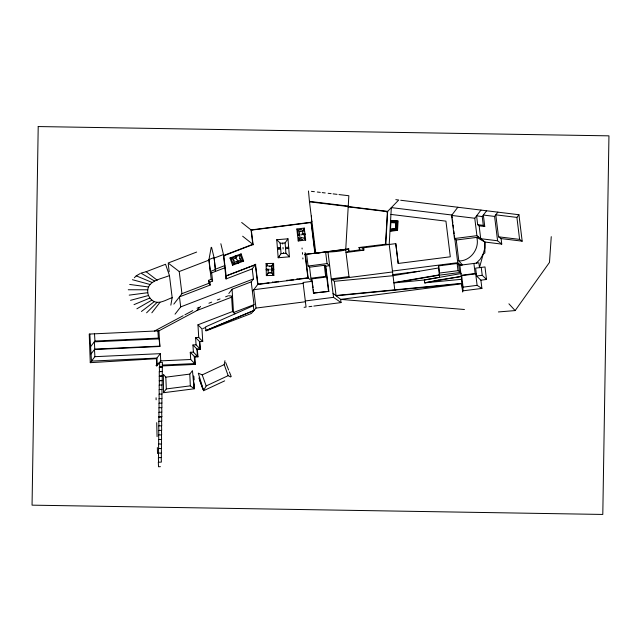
<?xml version="1.0" encoding="UTF-8"?>
<svg xmlns="http://www.w3.org/2000/svg" width="641" height="641" viewBox="0 0 641 641"><rect width="100%" height="100%" fill="white"/><g stroke="black" fill="none" stroke-linecap="round" stroke-linejoin="round"><path stroke-width="0.96" d="M169.456 275.55L172.165 297.672C165.827 299.78 158.191 305.428 151.893 300.116C149.657 298.225 148.199 295.589 147.767 292.697C146.364 280.526 161.524 279.035 169.456 275.55L165.538 264.268L146.14 271.728L140.932 273.122L154.481 280.982M480.966 210.08L474.773 218.26L476.912 235.68L484.884 242.034L484.844 248.075L479.484 267.634L478.891 262.81L459.853 265.246L457.129 263.507L438.58 265.879L439.574 277.313L424.326 279.989L393.919 282.945L439.309 275.165L460.735 272.425L458.003 270.686L439.454 273.058L439.309 275.165M298.217 240.968L300.028 238.148L299.235 231.257L296.831 228.997L298.217 240.968L305.669 240.071L304.283 228.1L296.831 228.997M215.416 271.431L214.182 258.099L211.578 247.338M254.998 264.733L255.783 264.204L252.225 268.875L226.049 278.939L223.461 254.533L214.182 258.099M226.049 278.939L226.225 275.566L226.746 275.598M236.425 271.872L236.954 271.672M249.277 266.928L249.806 266.728M280.438 254.549L281.054 253.628L280.189 243.131M289.403 256.825L278.186 257.754L276.752 239.734L287.977 238.805L289.403 256.825L285.918 253.227L281.054 253.628M348.76 206.915L348.175 207.195M385.521 244.181L387.396 211.642L348.199 206.851M394.808 290.181L389.207 244.485L391.33 207.612L451.897 215.023L452.258 218.004M551.252 236.657L549.489 262.393L515.148 310.581L498.402 311.943M480.894 280.173L486.511 279.452L484.981 266.928L475.63 268.13L476.592 276.015L480.894 280.173L481.904 288.418L462.786 290.862L461.384 279.316L461.648 275.662L461.087 275.293L459.853 265.246M481.904 288.418L477.112 285.349L475.702 273.859L461.648 275.662L463.058 287.144L462.698 292.008L461.48 283.378L335.788 295.525M273.851 275.438L266.352 275.598L266.095 263.547L273.595 263.387L273.851 275.438L271.664 272.954L271.528 266.015L271.976 265.43M170.835 305.156L172.165 297.672M211.218 279.316L208.493 280.365L209.887 282.064L212.62 281.014L211.218 279.316L208.87 260.142L211.185 247.338M230.728 377.004L228.172 375.658L224.206 364.609L224.951 360.715M232.563 265.214L234.157 262.297L240.543 259.934L243.644 261.087L241.08 253.884L229.991 258.002L232.563 265.214L243.644 261.087M241.08 253.884L239.478 256.793L240.543 259.934M228.172 375.658L206.178 385.938L203.437 390.778L224.687 380.85M305.028 234.494L302.913 234.75L302.472 230.92L303.361 229.518M285.918 253.307L285.101 242.923L287.977 238.805M303.361 229.51L304.283 228.1M305.412 301.759L256.007 308.081L251.352 313.473L205.993 330.916L205.505 326.91L253.339 305.701L254.02 304.651L251.232 281.856L253.459 278.923L252.225 268.875M280.429 254.549L279.324 256.144M266.207 269.164L268.339 269.116L267.97 273.555M278.971 256.64L279.316 256.152M278.587 257.177L278.963 256.656M278.186 257.754L278.587 257.185M497.841 212.147L494.596 216.426L483.346 215.047L484.756 226.521L483.298 225.352L482.216 216.546L486.591 210.769M518.93 214.727L522.175 241.168L519.595 239.389L516.902 217.411L518.93 214.727L400.705 200.256M228.829 293.498L232.082 289.219L251.232 281.856M252.41 291.479L258.195 283.883L258.812 283.803L258.571 284.123M310.548 222.571L310.292 222.9L311.903 221.465M454.453 235.88L457.738 262.698L460.799 265.126L462.498 264.901L458.828 260.959L456.264 240.014L454.429 238.548L451.593 215.424L457.81 207.243M194.063 383.935L194.279 388.783L190.329 385.858L189.808 374.104L192.46 370.642L194.079 388.638L193.854 381.9M90.589 346.677L94.956 341.044L94.507 333.825M91.038 353.936L94.78 349.113L94.331 341.845L159.072 338.857L159.881 346.493L94.475 349.513L94.916 356.676L90.269 362.67L156.42 358.696L160.322 353.656L94.916 356.676M160.322 353.656L160.771 360.875L156.644 366.195L156.42 358.696M159.337 385.065L159.264 371.668L162.301 371.371L162.389 362.309L159.569 362.421L155.979 365.57M159.297 389.6L159.12 385.073L162.165 384.953L162.301 371.371M163.511 392.556L163.383 374.36L165.803 377.172L166.315 388.927L163.367 392.741L194.279 388.783M151.845 312.808L159.946 302.376M173.823 304.114L181.94 293.666L208.854 283.314L210.256 285.013L179.464 296.855L180.69 306.903L175.049 314.17M271.976 265.422L272.778 264.413M267.97 273.563L267.169 274.572M267.161 274.58L266.352 275.598M273.595 263.387L272.778 264.404L273.01 274.46M90.269 362.67L89.235 334.065L158.92 330.852L197.075 310.468L200.577 306.43M197.075 310.468L231.633 297.176L232.507 296.166L229.206 295.822M386.827 211.578L386.523 211.883L387.092 211.955L398.742 200.016L395.809 199.655M134.338 277.769L136.253 275.838L140.155 273.571M476.279 263.147L480.293 259.1L483.282 253.892L484.884 253.043L484.884 242.034L476.76 237.386L456.264 240.014M146.581 312.816L157.101 302.36M159.481 371.484L159.313 367.133L162.558 366.66M141.453 311.478L154.353 301.582M136.878 308.794L151.893 300.116M154.473 331.052L183.174 315.725M184.92 314.795L192.749 310.613M197.091 308.289L198.83 307.36M158.968 421.369L158.808 416.946L161.836 416.722L161.668 412.187M158.808 416.946L161.836 416.722M198.894 377.942L203.574 390.537L198.301 373.166L202.211 374.889L224.206 364.609M253.924 310.492L205.737 330.604L253.924 310.492L253.339 305.701M134.025 304.627L149.89 298.041M305.597 254.341L304.747 254.389L325.636 252.121C333.296 251.841 341.581 251.528 348.848 248.812L315.436 253.203M349.137 251.192L346.012 252.482L364 250.174L363.695 247.746M196.643 252.057L168.134 263.026L179.224 271.544L181.94 293.666M179.224 271.544L208.87 260.142M223.765 255.783L253.083 244.509L251.328 230.151L311.109 222.499L314.867 253.155M215.536 269.148L224.815 265.582M210.44 271.447L215.52 269.5L214.062 257.602L208.974 259.557L210.44 271.447L211.626 272.89L212.62 281.014M211.626 272.89L224.695 267.866M226.217 275.798L255.535 264.525L257.946 284.203L268.771 282.817M180.69 306.903L253.459 278.923M208.918 303.225L211.698 302.151M217.259 300.012L220.039 298.946M225.6 296.807L228.38 295.733M162.253 365.074L194.712 363.583L194.271 356.364L197.38 356.22L196.939 349.057L200.056 348.912L199.607 341.645L202.74 341.501L198.734 337.414L197.957 324.811L232.523 311.518L234.846 313.898M254.02 304.651L233.516 312.536L232.082 289.219M202.893 328.537L205.697 327.463M240.447 255.006L231.185 258.451L232.859 263.147M229.991 258.002L233.1 259.156L236.641 257.842L235.92 255.799M233.653 260.727L234.237 260.502M236.305 259.733L237.242 259.389M239.405 258.587L239.99 258.371M233.196 264.084L242.45 260.639L240.776 255.943M130.54 300.325L148.48 295.509M234.157 262.297L233.1 259.156M461.248 273.523L424.326 279.989L424.679 282.849L461.384 279.316M297.488 234.678C303.69 233.725 294.548 235.159 298.842 234.51M438.428 267.986L393.029 275.71L334.322 281.303L331.261 278.875L348.968 276.608M478.715 237.114L476.76 237.386C479.885 248.532 470.526 261.216 458.828 260.959M279.476 248.115L277.433 248.283L280.598 247.859L279.38 248.123M129.218 295.132L147.767 292.697M393.878 282.609L439.277 274.877M311.598 221.866L311.43 215.993M390.521 229.053L395.521 228.412L395.842 222.884L390.89 222.587M390.497 229.494L395.922 228.805L396.29 222.475L390.914 222.155M390.465 229.935L396.33 229.19L396.739 222.074L390.938 221.722M390.441 230.375L396.731 229.574L397.188 221.666L390.97 221.289M390.417 230.816L397.132 229.959L397.636 221.257L390.994 220.857M345.747 249.397L315.797 253.227L309.435 201.362L348.239 206.114M309.483 201.803L387.661 211.37L385.77 244.205L358.896 247.522L362.862 247.851L395.809 243.636L398.237 263.451M454.429 238.548L476.912 235.68M308.073 266.023L327.046 263.595L329.642 265.662L325.78 266.159L324.314 265.318L309.555 267.201L308.073 266.023L306.662 254.541M272.425 282.344L278.45 281.575M286.968 280.486L293.298 279.676M296.855 279.22L307.896 277.809L305.028 254.413L315.116 253.171L311.326 222.227L251.056 229.935L252.81 244.293L223.693 255.487L226.201 275.999L255.326 264.805L257.738 284.484L308.169 278.026L305.276 254.429M310.909 278.242L325.66 276.359L326.75 276.976L311.726 278.899L310.909 278.242L309.555 267.201M312.52 283.146L312.287 281.303L303.049 282.481L306.061 307.063L304.09 307.319M392.46 271.047L457.738 262.698M303.161 283.394L253.756 289.716L256.007 308.081M332.262 279.668L392.572 271.952M392.901 274.628L419.07 271.279M311.726 278.899L313.465 293.073L328.873 291.383L325.78 266.159M313.465 293.073L328.873 291.383M461.087 275.293L475.141 273.499L476.383 274.292M476.592 276.015L482.216 275.293L486.511 279.452M305.316 300.958L333.528 297.344L341.036 302.592L340.651 299.387L333.032 293.338M308.978 306.694L311.895 306.318M313.834 306.069L341.036 302.592M463.058 287.144L477.112 285.349M165.803 377.172L189.808 374.104M166.315 388.927L190.329 385.858M298.73 229.766L301.647 229.414M299.235 231.305L302.472 230.92M302.816 233.925L304.932 233.669M297.52 234.983L299.643 234.726M302.856 234.342L304.98 234.085M297.568 235.391L299.684 235.135M300.028 238.148L303.265 237.755L305.669 240.071M299.884 239.766L302.8 239.414M279.204 248.139L277.433 248.283M280.237 243.332L285.101 242.923M285.461 247.458L288.642 247.194M277.465 248.74L277.962 248.7M288.202 247.851L288.69 247.811M277.513 249.357L280.694 249.101M285.557 248.692L288.738 248.428M272.361 269.749C275.542 269.605 269.965 269.997 272.425 269.741M94.956 341.044L158.351 338.119L159.433 339.225M196.05 344.826L192.941 344.97L197.284 349.409L200.401 349.265L196.05 344.826L195.601 337.559L198.734 337.414M94.78 349.113L159.521 346.124M190.265 352.278L193.382 352.133L198.005 356.853L194.888 356.997L190.265 352.278L190.714 359.497L195.521 364.4L162.622 365.923M160.771 360.875L190.714 359.497M159.313 367.133L162.133 367.029M159.264 371.668L162.093 371.556M159.433 376.011L162.253 375.898M159.224 376.283L162.045 376.171M159.385 380.546L162.205 380.434M159.176 380.81L162.005 380.698M160.394 466.672L158.511 466.752L158.335 462.217L161.38 462.097L161.203 457.57M272.545 269.741L273.731 269.717M271.528 266.015L268.267 266.087L266.095 263.547M271.592 269.044L273.715 268.996M266.223 269.573L268.355 269.532M271.592 269.46L273.723 269.412M266.231 269.989L268.355 269.941M268.419 272.97L271.672 272.898M128.272 289.756L147.783 289.788M385.233 244.157L389.207 244.485M316.502 253.283L314.298 253.227M464.445 309.499L340.651 299.387L461.913 283.771L336.092 295.773L334.322 281.303M359.184 249.91L363.167 250.286L362.862 247.851M311.422 191.339L314.378 191.683M317.335 192.028L320.284 192.38M322.255 192.604L325.211 192.957M328.16 193.302L331.117 193.646M333.088 193.878L337.022 194.343M338.993 194.576L348.84 195.729L345.715 250.046L349.081 277.521M516.902 217.411L495.805 214.831L498.506 236.809L501.078 238.58L522.175 241.168M482.216 216.546L476.592 215.865L477.673 224.662L479.131 225.832L484.756 226.521M451.593 215.424L474.773 218.26M477.673 224.662L483.298 225.352M390.938 214.415L445.936 221.145L450.303 256.793L398.173 263.459L395.745 243.644M498.506 236.809L519.595 239.389M501.078 238.58L501.759 244.101L497.584 240.768L480.71 238.708L479.131 225.832M484.884 242.034L501.759 244.101M129.698 284.452L148.536 286.976M132.423 279.708L149.978 284.468M136.253 275.838L152.005 282.425M276.752 239.734L280.181 243.115M146.14 271.728L157.237 280.245M251.889 230.079L251.633 230.399L241.665 222.475M312.287 281.303L307.584 277.561L307.327 277.882M242.643 236.217L253.395 244.758L252.554 244.71M197.957 324.811L201.963 328.897L202.74 341.501M195.601 337.559L199.672 341.717L200.401 349.265M508.914 303.81L515.148 310.581M237.354 261.945C238.508 264.965 236.353 259.701 237.378 262.001M225.688 362.574L228.637 370.009M229.374 371.868L231.217 376.515M237.418 262.113L237.819 263.251M202.211 374.889L206.178 385.938M199.511 379.833L202.788 388.951M237.755 260.967L238.484 263.01M235.535 255.943L236.265 257.986M237.378 261.111L238.107 263.147M235.159 256.079L235.88 258.123M224.294 255.583L223.845 256.12L220.849 243.732M494.596 216.426L497.584 240.768M481.247 267.409L482.216 275.293M473.907 263.451L475.141 273.499M458.611 264.453L459.485 271.632M452.506 219.991L452.867 222.972M453.107 224.959L453.475 227.94M453.844 230.912L454.205 233.893M457.129 263.507L458.003 270.686M438.58 265.879L439.454 273.058M359.433 247.57L359.721 249.958L348.712 251.368L348.424 248.98M359.184 247.554L359.473 249.934M348.624 248.9L348.912 251.288M328.008 252.314L333.528 297.344M325.636 252.121L327.046 263.595M325.396 265.935L328.48 291.158M324.314 265.318L325.66 276.359M312.744 284.997L313.08 287.769M313.313 289.62L313.761 293.314M297.416 279.147L296.823 278.947L296.887 279.468M293.322 279.925L293.257 279.404L292.729 279.748M287.529 280.413L286.936 280.213L287 280.734M278.482 281.824L278.418 281.303L277.89 281.647M272.986 282.28L272.393 282.072L272.457 282.601M268.803 283.066L268.731 282.529L268.21 282.889M209.887 282.064L210.256 285.013M208.493 280.365L208.854 283.314M168.254 263.996L169.208 271.776M303.586 229.182L303.898 231.906M304.114 233.725L304.635 238.268M300.853 231.113L300.925 231.746M301.182 233.973L301.302 234.983M301.574 237.322L301.647 237.955M297.865 230.792L298.385 235.335M298.594 237.154L298.914 239.878M197.284 349.409L198.005 356.853M310.044 201.875L309.515 202.155L308.473 190.986M194.888 356.997L195.521 364.4M305.084 252.618L305.188 253.932M302.047 248.011L302.127 249.02M302.416 252.594L302.544 254.213M302.848 257.954L302.929 258.964M282.673 243.131L282.745 244.077M283.01 247.442L283.13 248.956M283.41 252.474L283.49 253.427M231.633 297.176L232.523 311.518M192.941 344.97L193.382 352.133M158.92 330.852L159.881 346.493M157.902 330.9L158.351 338.119M157.333 365.306L156.893 358.087L91.479 361.099L89.812 334.041M193.726 376.179L193.894 380.057M161.949 384.961L162.117 389.488L159.08 389.608L159.248 394.143M161.901 389.496L162.069 394.031L159.032 394.151L159.2 398.678M161.852 394.039L162.021 398.566L158.984 398.686L159.152 403.213M161.804 398.574L161.981 403.101L158.936 403.221L159.112 407.756M161.764 403.117L161.933 407.644L158.896 407.764L159.064 412.291M161.716 407.652L161.885 412.179L158.848 412.299L159.016 416.834M159.569 362.421L159.737 366.772M161.628 416.834L161.796 421.257L158.752 421.377L158.928 425.904M161.572 421.265L161.748 425.792L158.704 425.912L158.88 430.44M161.532 425.8L161.7 430.335L158.664 430.456L158.832 434.983M161.484 430.343L161.652 434.87L158.615 434.991L158.784 439.518M161.436 434.878L161.612 439.406L158.567 439.526L158.744 444.061M161.388 439.414L161.564 443.949L158.519 444.069L158.696 448.596M161.348 443.957L161.516 448.484L158.479 448.604L158.648 453.131M161.3 448.492L161.468 453.027L158.431 453.147L158.599 457.674M161.252 453.035L161.42 457.562L158.383 457.682L158.559 462.209M193.654 376.123L193.782 379.977M156.075 397.789L156.124 399.784M156.716 422.675L157.077 436.617M157.357 447.562L157.51 453.54M269.901 266.047L269.909 266.688M269.965 269.036L269.981 270.053M270.029 272.305L270.045 272.938M266.928 264.525L266.968 266.36M38.212 126.557L32.05 505.156L602.796 514.443L608.95 135.844L38.212 126.557M391.018 220.424L390.393 231.257L397.54 230.343L398.085 220.849L391.018 220.424M438.356 280.077L424.679 282.849L461.6 276.399L438.356 280.077"/></g></svg>
